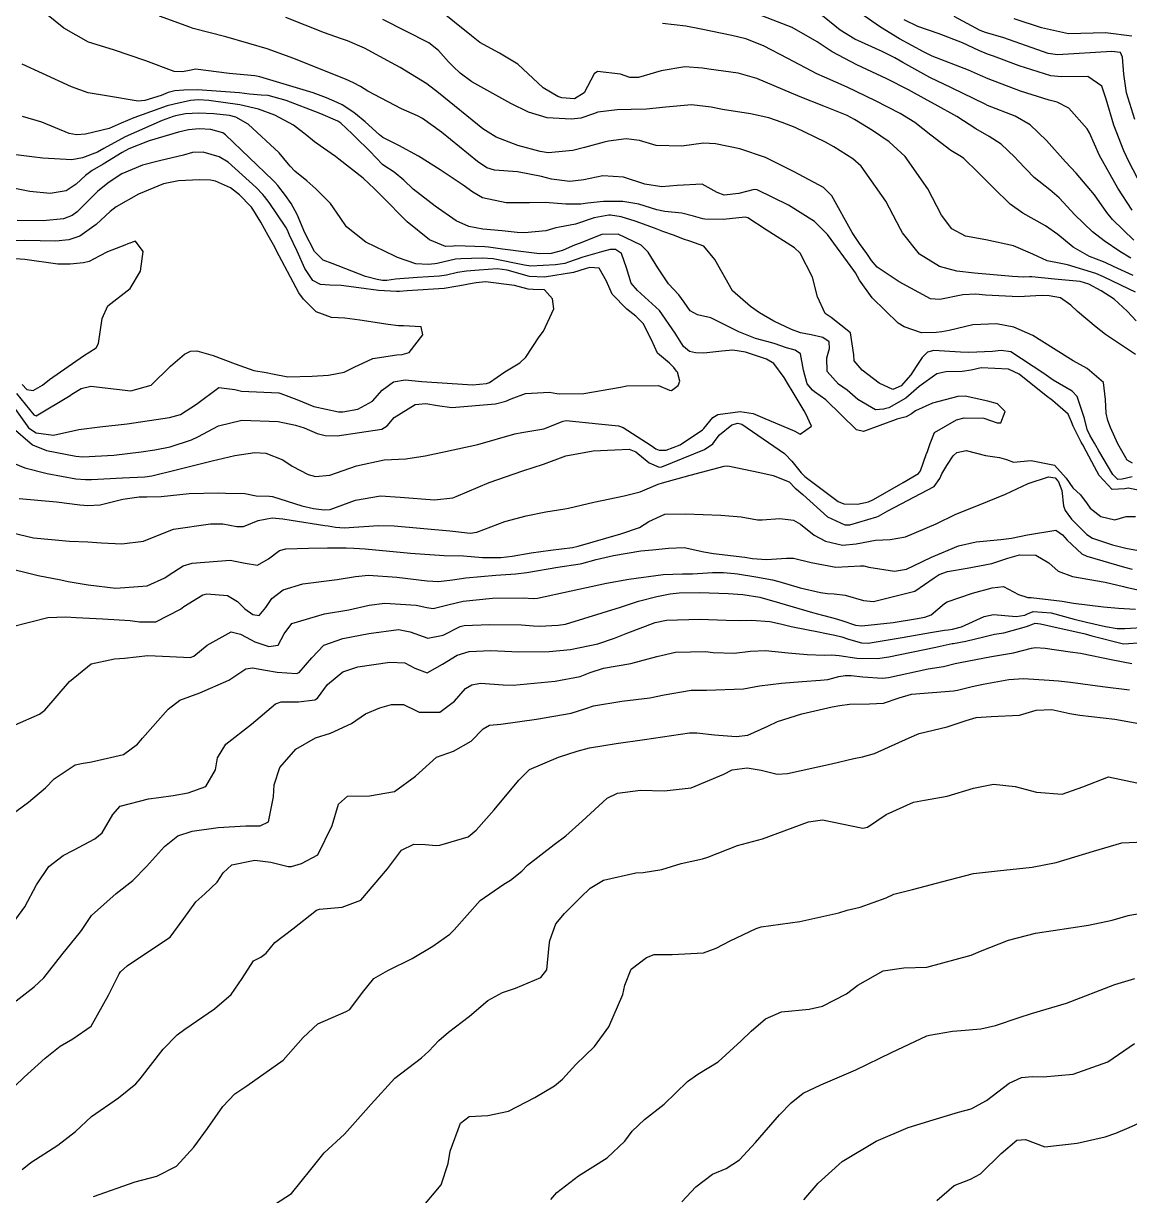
# Model space of a CAD drawing. Header units: feet. Extents: x 1313198 to 1317500, y 385000 to 389511.
# Drawn here: x 1316840.5 to 1317101.2, y 386410.6 to 386686.8 of the extents above; entities that cross this region are included whole.
import ezdxf

# ---------------------------------------------------------------- set-up
doc = ezdxf.new("R2010")
doc.units = ezdxf.units.FT
doc.layers.add('C-TOPO-MAJR', color=32, linetype='CONTINUOUS')

msp = doc.modelspace()

# ---------------------------------------------------------------- linework, layer by layer
at = {"layer": 'C-TOPO-MAJR'}
for points in [[(1317101.76, 386579.9), (1317099.44, 386579.41), (1317098.39, 386579.34), (1317097.26, 386580.49), (1317093.9, 386586.08), (1317093.19, 386587.35), (1317092.9, 386587.87), (1317091.77, 386589.75), (1317091.21, 386591.08), (1317090.57, 386593.7), (1317088.81, 386598.86), (1317087.65, 386600.16), (1317083.18, 386602.75), (1317080.96, 386604.27), (1317073.21, 386609.37), (1317070.95, 386609.69), (1317068.85, 386609.44), (1317063.32, 386609.25), (1317061.32, 386609.29), (1317055.03, 386609.74), (1317053.56, 386609.32), (1317052.29, 386608.06), (1317050.86, 386605.9), (1317049.63, 386604), (1317047.38, 386601.36), (1317045.41, 386600.51), (1317042.15, 386601.98), (1317038.19, 386605.05), (1317036.28, 386607.27), (1317036.19, 386608.69), (1317035.4, 386613.86), (1317030.86, 386617.5), (1317029.48, 386618.39), (1317027.63, 386622.36), (1317026.48, 386626.98), (1317023.55, 386632.63), (1317022.26, 386633.92), (1317015.58, 386638.15), (1317011.21, 386640.97), (1317010.56, 386641.1), (1317005.4, 386640.58), (1317001.1, 386640.64), (1317000.6, 386640.72), (1316998.43, 386641.34), (1316995.66, 386642.06), (1316991.64, 386642.46), (1316989.82, 386642.88), (1316985.56, 386644.19), (1316981.77, 386644.78), (1316977.2, 386644.85), (1316973.41, 386644.41), (1316971.91, 386644.16), (1316968.36, 386644.18), (1316963.46, 386644.59), (1316959.78, 386644.48), (1316954.25, 386644.48), (1316948.71, 386645.72), (1316946.42, 386647.03), (1316944.17, 386648.68), (1316938.74, 386652.26), (1316933.61, 386655.53), (1316928.97, 386658.05), (1316925.22, 386659.88), (1316924.4, 386660.51), (1316921.06, 386663.58), (1316918.8, 386665.44), (1316917.89, 386666.12), (1316915.61, 386667.58), (1316914.45, 386668.16), (1316911.92, 386669.25), (1316908.84, 386670.41), (1316896.28, 386674.2), (1316895.03, 386674.41), (1316888.99, 386674.99), (1316881.08, 386675.98), (1316880.05, 386675.8), (1316878.04, 386675.36), (1316876.07, 386675.42), (1316869.37, 386677.98), (1316861.8, 386680.58), (1316855.87, 386682.4), (1316850.05, 386685.65), (1316843.57, 386690.96)], [(1317102.53, 386623.47), (1317101.11, 386624.15), (1317095.05, 386627.1), (1317093.24, 386627.89), (1317086.57, 386629.91), (1317084.59, 386630.27), (1317081.77, 386630.85), (1317078.37, 386632.38), (1317073.85, 386634.35), (1317067.33, 386635.76), (1317062.49, 386636.66), (1317059.28, 386638.36), (1317056.84, 386641.6), (1317053.63, 386647.8), (1317048.32, 386655.41), (1317044.51, 386658.85), (1317040.63, 386661.52), (1317036.39, 386664.16), (1317034.65, 386665.06), (1317029.13, 386667.27), (1317023.58, 386669.45), (1317013.37, 386673.84), (1317008.98, 386675.08), (1317002.06, 386675.97), (1317000.57, 386676.21), (1316996.38, 386676.55), (1316990.81, 386675.61), (1316985.46, 386674.04), (1316983.42, 386674.07), (1316981.25, 386674.83), (1316975.8, 386675.44), (1316975.02, 386674.9), (1316972.67, 386670.43), (1316970.37, 386669.04), (1316967.41, 386669.21), (1316966.42, 386669.55), (1316963.04, 386671.59), (1316957.03, 386677.21), (1316952.68, 386679.81), (1316948.07, 386682.31), (1316946.13, 386683.87), (1316938.11, 386690.31)], [(1317101.48, 386631.5), (1317098.89, 386633.03), (1317095.18, 386635.57), (1317092.47, 386637.7), (1317088.3, 386641.69), (1317084.6, 386645.67), (1317082.41, 386647.6), (1317078.71, 386650.51), (1317074.82, 386654.48), (1317074.16, 386655.24), (1317070.95, 386658.35), (1317068.12, 386660.12), (1317064.93, 386661.94), (1317060.5, 386664.83), (1317055.37, 386667.7), (1317053.48, 386668.68), (1317049.06, 386671.11), (1317044.01, 386673.76), (1317036.94, 386677.05), (1317031.1, 386680.09), (1317027.54, 386682.42), (1317021.66, 386685.82), (1317008.87, 386690.75)], [(1317101.83, 386583.16), (1317100.61, 386583.87), (1317098.43, 386587.7), (1317096.66, 386591.6), (1317096.08, 386593.23), (1317095.66, 386594.94), (1317095.48, 386598.13), (1317095.01, 386602.18), (1317091.21, 386605.44), (1317087.87, 386607.27), (1317083.24, 386610.2), (1317078.4, 386613.28), (1317073.91, 386615.23), (1317069.85, 386616.02), (1317064.27, 386615.79), (1317058.64, 386614.41), (1317056.97, 386614.13), (1317055.59, 386613.95), (1317052.15, 386613.9), (1317048.06, 386615.27), (1317046.68, 386616.18), (1317040.53, 386622.1), (1317037.56, 386626.27), (1317036.57, 386628.02), (1317036.21, 386628.57), (1317029.99, 386637.07), (1317026.95, 386640.13), (1317020.81, 386643.94), (1317013.44, 386647.59), (1317012.71, 386647.65), (1317009.07, 386646.69), (1317005.68, 386646.31), (1317004, 386646.95), (1317000.45, 386648.9), (1316994.61, 386648.59), (1316990.94, 386648.27), (1316986.98, 386648.92), (1316981.94, 386650.54), (1316977.08, 386650.89), (1316972.59, 386649.96), (1316969.28, 386649.52), (1316964.97, 386650.11), (1316962.57, 386650.74), (1316956.94, 386651.77), (1316951.55, 386652.17), (1316949.73, 386652.73), (1316947.56, 386654.27), (1316939.04, 386661.16), (1316934.53, 386664.35), (1316933.36, 386664.97), (1316929.61, 386666.67), (1316921.7, 386670.8), (1316919.95, 386671.92), (1316918.33, 386672.81), (1316916.39, 386673.63), (1316913.02, 386675.01), (1316904.27, 386678.49), (1316897.97, 386680.77), (1316893.66, 386682.06), (1316888.2, 386683.59), (1316880.55, 386685.6), (1316879.72, 386685.86), (1316872.61, 386688.49)], [(1317102.57, 386608.79), (1317095.47, 386613.5), (1317093.29, 386615.19), (1317088.88, 386618.91), (1317087.31, 386620.36), (1317084.86, 386622.08), (1317082.26, 386622.6), (1317080.75, 386622.68), (1317079.12, 386622.62), (1317075.08, 386622.35), (1317067.21, 386622.77), (1317064.96, 386622.95), (1317061.87, 386622.85), (1317056.49, 386621.7), (1317054.24, 386621.9), (1317046.89, 386625.89), (1317041.7, 386629.38), (1317040.38, 386630.92), (1317039.28, 386632.58), (1317037.52, 386634.95), (1317035.81, 386637.53), (1317031, 386646.17), (1317029.02, 386648.1), (1317022.18, 386651.83), (1317015.41, 386655.16), (1317009.35, 386657.19), (1317003.57, 386658.41), (1317000.79, 386658.55), (1316995.66, 386657.89), (1316989.66, 386658.04), (1316985.68, 386659.21), (1316982.53, 386659.58), (1316978.41, 386659.01), (1316977.37, 386658.78), (1316972.73, 386657.56), (1316969.99, 386656.84), (1316964.16, 386656.3), (1316962.29, 386656.61), (1316957.07, 386658.04), (1316951.95, 386659.99), (1316948.8, 386661.97), (1316938.36, 386670.44), (1316935.59, 386672.53), (1316929.29, 386676.38), (1316927.29, 386677.51), (1316920.94, 386680.92), (1316916.9, 386682.68), (1316915.21, 386683.24), (1316911.5, 386684.53), (1316902.39, 386688.2)], [(1317102.73, 386616.68), (1317100.61, 386619.01), (1317097.58, 386621.84), (1317094.51, 386623.78), (1317091.57, 386625.34), (1317089.54, 386625.97), (1317083.45, 386626.53), (1317078.16, 386627.09), (1317077.6, 386627.09), (1317076.25, 386627), (1317073.62, 386627.13), (1317064.64, 386627.9), (1317060.44, 386628.39), (1317056.4, 386629.54), (1317051.67, 386632.39), (1317047.63, 386637.41), (1317047.22, 386638.27), (1317043.74, 386644.88), (1317037.93, 386653.11), (1317035.99, 386654.87), (1317031.47, 386657.68), (1317029.49, 386658.77), (1317022.34, 386662.22), (1317019.33, 386663.46), (1317016.18, 386664.54), (1317011.89, 386665.45), (1317005.28, 386666.5), (1317002.6, 386667.05), (1316997.93, 386667.56), (1316991.94, 386667.02), (1316987.37, 386666.56), (1316983.75, 386666.5), (1316980.47, 386666.39), (1316975.91, 386665.87), (1316974.86, 386665.5), (1316971.84, 386664.47), (1316969.61, 386664.21), (1316963.92, 386664.56), (1316959.55, 386665.88), (1316955.4, 386667.94), (1316946.21, 386672.99), (1316943.47, 386675.02), (1316941.77, 386676.6), (1316940.73, 386677.75), (1316938.36, 386680.41), (1316936.05, 386682.22), (1316925.23, 386687.68)], [(1317102.17, 386635.73), (1317097.13, 386640.56), (1317095.83, 386642.19), (1317092.94, 386646.37), (1317088.56, 386651.52), (1317086.04, 386654.19), (1317081.6, 386659.17), (1317077.77, 386662.89), (1317074.19, 386664.93), (1317067.72, 386667.45), (1317067.11, 386667.73), (1317059.21, 386671.62), (1317054.11, 386674.07), (1317047.77, 386677.57), (1317045.9, 386678.64), (1317042.89, 386680.15), (1317036.4, 386683.09), (1317032.97, 386685.21), (1317027.55, 386689.57)], [(1317101.76, 386642.77), (1317098.39, 386647.98), (1317094.07, 386655.65), (1317091.72, 386660.96), (1317091.21, 386661.98), (1317086.84, 386666.84), (1317084.13, 386668.2), (1317082.19, 386668.7), (1317075.48, 386670.85), (1317067.83, 386673.75), (1317066.01, 386674.53), (1317063.23, 386675.73), (1317054.69, 386679.07), (1317052.76, 386679.98), (1317046.99, 386683.14), (1317042.47, 386685.9), (1317037.59, 386689.31)], [(1317105.96, 386644.77), (1317101.11, 386654.09), (1317099.83, 386656.79), (1317097.46, 386662.82), (1317095.65, 386668.94), (1317094.67, 386672.01), (1317091.3, 386674.27), (1317085.15, 386674.23), (1317082.62, 386674.41), (1317075.19, 386676.82), (1317069.08, 386679.06), (1317067.66, 386679.54), (1317065.63, 386680.37), (1317061.79, 386682.19), (1317056.33, 386684.29), (1317051.29, 386686.08), (1317048.08, 386687.59)], [(1317102.43, 386664.13), (1317100.48, 386670.42), (1317099.84, 386674.83), (1317099.52, 386678.85), (1317099.02, 386679.92), (1317097.01, 386680.2), (1317084.2, 386679.38), (1317082, 386679.73), (1317071.51, 386683.42), (1317067.2, 386684.66), (1317065.99, 386685.14), (1317059.85, 386688.4)], [(1317101.68, 386683.79), (1317095.49, 386684.53), (1317086.77, 386684.3), (1317080.4, 386685.76), (1317073.99, 386687.88)], [(1317102.02, 386627.39), (1317097.39, 386629.52), (1317095.57, 386630.37), (1317095.01, 386630.6), (1317091.75, 386631.84), (1317087.88, 386634.08), (1317084.25, 386637.08), (1317081.37, 386639.09), (1317076, 386642.08), (1317073.06, 386644.19), (1317069.04, 386648.08), (1317065.47, 386651.62), (1317062.11, 386654.93), (1317061.57, 386655.33), (1317059.07, 386656.87), (1317054.36, 386660.46), (1317050.54, 386663.44), (1317047.13, 386665.56), (1317041.33, 386668.5), (1317034.61, 386671.77), (1317029.3, 386674.13), (1317027.47, 386674.94), (1317020.64, 386678.52), (1317014.93, 386681.51), (1317010.76, 386683.14), (1317007.44, 386683.96), (1317000.2, 386685.4), (1316996.65, 386686.12), (1316991.15, 386686.8)], [(1317104.74, 386576.49), (1317100.82, 386577.29), (1317100.04, 386577.15), (1317097.06, 386576.96), (1317093.99, 386580.25), (1317092.9, 386582.28), (1317090.93, 386585.96), (1317090.14, 386587.44), (1317089.8, 386588.07), (1317087.89, 386591.87), (1317087.51, 386592.93), (1317086.67, 386594.71), (1317083.03, 386597.92), (1317081.51, 386599.03), (1317075.19, 386604.1), (1317072.66, 386605.32), (1317066.18, 386605.6), (1317063.81, 386605.1), (1317061.74, 386604.75), (1317057.86, 386604.7), (1317055.77, 386604.18), (1317051.59, 386601.25), (1317048.44, 386598.51), (1317044.47, 386596.19), (1317043.75, 386596.02), (1317043.22, 386595.89), (1317041.27, 386595.7), (1317037.16, 386598.19), (1317034.61, 386600.33), (1317032.55, 386601.74), (1317029.92, 386604.75), (1317029.83, 386608), (1317030.49, 386610.16), (1317030.38, 386611.78), (1317028.86, 386612.81), (1317026.14, 386613.38), (1317023.65, 386613.89), (1317021.48, 386614.65), (1317017.34, 386616.6), (1317013.98, 386618.56), (1317011.88, 386620.06), (1317007.6, 386623.8), (1317003.47, 386631.19), (1317000.84, 386634.31), (1316997.59, 386635.45), (1316996.09, 386635.98), (1316993.93, 386636.78), (1316991.19, 386637.77), (1316989.23, 386638.55), (1316984.71, 386640.19), (1316981.38, 386641.18), (1316978.88, 386641.56), (1316978.51, 386641.56), (1316975, 386640.93), (1316970.61, 386639.49), (1316966.83, 386638.77), (1316965.98, 386638.59), (1316963.59, 386637.87), (1316958.62, 386637.42), (1316956.89, 386637.55), (1316953.32, 386637.92), (1316948.77, 386638.32), (1316945.5, 386638.94), (1316942.5, 386640.3), (1316937.52, 386643.7), (1316932.4, 386647.69), (1316930.15, 386649.83), (1316927.89, 386651.76), (1316925.44, 386653.33), (1316925.14, 386653.56), (1316922.13, 386656.67), (1316918.7, 386660.05), (1316917.96, 386660.75), (1316915.35, 386663.24), (1316914.62, 386663.74), (1316911.15, 386665.26), (1316910.24, 386665.64), (1316902.45, 386668.64), (1316898.23, 386669.77), (1316896.58, 386669.88), (1316893.84, 386670.09), (1316891.44, 386670.41), (1316881.54, 386671.13), (1316878.3, 386671.08), (1316876.23, 386670.91), (1316874.67, 386670.5), (1316874.12, 386670.26), (1316872.98, 386669.82), (1316869.18, 386668.65), (1316867.54, 386668.44), (1316860.08, 386669.71), (1316855.77, 386670.44), (1316851.9, 386671.81), (1316845.05, 386675.01), (1316840.23, 386677.15)], [(1316839.53, 386574.85), (1316848.35, 386574.03), (1316853.8, 386573.37), (1316855.74, 386573.17), (1316858.64, 386573.36), (1316863.95, 386574.71), (1316867.78, 386575.24), (1316869.58, 386575.19), (1316873.02, 386575.28), (1316879.62, 386576.04), (1316886.43, 386576.14), (1316888.13, 386576.08), (1316892.69, 386575.99), (1316895.34, 386575.5), (1316898.51, 386575.41), (1316899.25, 386575.31), (1316906.17, 386573.1), (1316908.88, 386572.51), (1316911.43, 386572.14), (1316912.82, 386572.22), (1316918.82, 386574.44), (1316924.68, 386575.5), (1316929.31, 386575.15), (1316937.39, 386574.52), (1316941.69, 386574.97), (1316942.54, 386575.28), (1316950.3, 386578.63), (1316958.24, 386581.37), (1316963.05, 386582.96), (1316968.31, 386584.91), (1316974.78, 386586.08), (1316979.91, 386586.29), (1316983.3, 386586.49), (1316984.8, 386585.8), (1316987.94, 386583.21), (1316990.34, 386582.22), (1316990.99, 386582.29), (1317001.04, 386586.36), (1317002.96, 386587.69), (1317003.8, 386588.83), (1317004.55, 386589.8), (1317007.44, 386592.17), (1317008.9, 386592.58), (1317009.81, 386592.37), (1317014.84, 386588.88), (1317019.84, 386585.45), (1317020.06, 386585.28), (1317021.56, 386583.62), (1317023.77, 386580.85), (1317024.66, 386579.99), (1317030.34, 386575.78), (1317032.54, 386574.1), (1317033.87, 386573.55), (1317037.07, 386573.51), (1317039.64, 386574.07), (1317040.8, 386574.59), (1317047.81, 386578.63), (1317051.44, 386580.76), (1317051.89, 386581.35), (1317053.25, 386585.2), (1317053.59, 386585.91), (1317054.17, 386587.81), (1317055.2, 386590.37), (1317060.4, 386593.37), (1317062.23, 386593.82), (1317066.83, 386593.74), (1317069.97, 386592.69), (1317070.84, 386592.65), (1317071.83, 386595.31), (1317070.06, 386597.13), (1317067.79, 386597.79), (1317062.4, 386598.94), (1317060.69, 386598.88), (1317054.71, 386597.31), (1317050.76, 386595.53), (1317049.81, 386594.81), (1317048.55, 386594.11), (1317046.33, 386593.5), (1317046.16, 386593.44), (1317038.48, 386590.63), (1317036.81, 386590.99), (1317029.63, 386598.08), (1317026.96, 386599.96), (1317026.44, 386600.34), (1317025.22, 386601.86), (1317024.34, 386605.05), (1317023.64, 386608.91), (1317022.41, 386609.75), (1317020.36, 386610.34), (1317017.43, 386611.35), (1317015.7, 386611.85), (1317013.07, 386612.53), (1317009.11, 386614.09), (1317008.34, 386614.53), (1317002.51, 386617.39), (1316999.36, 386618.08), (1316997.66, 386619.08), (1316996.26, 386621.1), (1316994.96, 386622.79), (1316992.54, 386625.44), (1316989.98, 386629.18), (1316987.77, 386632.85), (1316986.12, 386634.54), (1316980.67, 386637.09), (1316976.8, 386637.06), (1316971.48, 386634.94), (1316970.38, 386634.5), (1316968.44, 386633.68), (1316967.55, 386633.29), (1316964.91, 386632.6), (1316962.12, 386632.5), (1316958.97, 386632.9), (1316953.41, 386633.58), (1316950.13, 386634.07), (1316949.26, 386634.16), (1316942.24, 386634.36), (1316941.84, 386634.32), (1316939.96, 386634.23), (1316936.25, 386635.78), (1316930.92, 386640.05), (1316924.88, 386646.17), (1316923.29, 386647.84), (1316920.62, 386650.31), (1316914.85, 386654.83), (1316914.07, 386655.39), (1316911.25, 386657.35), (1316909.09, 386658.9), (1316907.28, 386660.4), (1316904.18, 386662.77), (1316899.81, 386665.14), (1316895.94, 386666.58), (1316891.49, 386667.57), (1316884.26, 386668.64), (1316881.77, 386668.79), (1316879.9, 386668.61), (1316876.04, 386667.79), (1316874.41, 386667.33), (1316866.52, 386664.55), (1316863.54, 386663.25), (1316860.75, 386662.01), (1316855.19, 386660.71), (1316853.08, 386660.55), (1316851.31, 386660.85), (1316844.86, 386663.53), (1316840.34, 386664.88)], [(1316834.88, 386584.53), (1316840.85, 386582.08), (1316846.1, 386580.69), (1316852.89, 386579.43), (1316855.18, 386579.28), (1316856.61, 386579.3), (1316863.92, 386579.69), (1316869.11, 386579.97), (1316870.79, 386580.17), (1316876.53, 386581.61), (1316883.15, 386583.26), (1316884.99, 386583.71), (1316890.37, 386584.97), (1316895.06, 386585.69), (1316897.68, 386585.51), (1316901.65, 386583.91), (1316903.89, 386582.44), (1316907.6, 386580.45), (1316909.36, 386579.98), (1316912.71, 386580.33), (1316919.03, 386582.52), (1316925.51, 386583.91), (1316930.62, 386584.17), (1316935.22, 386584.86), (1316940.01, 386585.94), (1316947.6, 386587.57), (1316956.33, 386590.07), (1316957.97, 386590.36), (1316963.14, 386591.27), (1316967.75, 386593.09), (1316968.43, 386593.21), (1316976.07, 386592.42), (1316980.79, 386591.92), (1316981.89, 386591.54), (1316988.43, 386587.34), (1316989.55, 386586.54), (1316990.33, 386586.21), (1316991.97, 386586.21), (1316995.27, 386587.46), (1317000.55, 386591.02), (1317000.87, 386591.35), (1317002.98, 386593.93), (1317004.15, 386594.59), (1317009.4, 386595.35), (1317012.46, 386594.9), (1317015.23, 386593.69), (1317022.12, 386590.8), (1317022.31, 386590.67), (1317023.59, 386589.97), (1317026.21, 386591.87), (1317024.9, 386594.8), (1317024.49, 386595.46), (1317021.71, 386600.2), (1317020.82, 386601.58), (1317019.81, 386603.38), (1317017.37, 386606.68), (1317015.64, 386607.66), (1317010.67, 386609.33), (1317007.72, 386609.75), (1317005.08, 386609.53), (1317000.82, 386609.08), (1316998.86, 386609.14), (1316997.51, 386609.47), (1316996.1, 386610.62), (1316994.14, 386613.77), (1316990.4, 386619.15), (1316985.24, 386623.82), (1316983.75, 386625.6), (1316982.63, 386629.16), (1316981.48, 386632.54), (1316980.04, 386633.49), (1316978.81, 386633.48), (1316976.78, 386632.93), (1316972.31, 386631.74), (1316969, 386630.52), (1316968.12, 386630.24), (1316965.88, 386629.9), (1316960.07, 386629.59), (1316958.59, 386629.82), (1316951.24, 386631.33), (1316948.62, 386631.46), (1316943.61, 386631.34), (1316942.34, 386631.2), (1316937.99, 386630.18), (1316937.49, 386630.11), (1316935.88, 386630), (1316933.01, 386630.16), (1316928.65, 386631.65), (1316928.03, 386631.93), (1316921.23, 386635.23), (1316916.66, 386638.86), (1316915.19, 386641.02), (1316912.88, 386644.33), (1316909.41, 386647.77), (1316907.29, 386649.65), (1316904.49, 386651.94), (1316903.35, 386653.11), (1316902.96, 386653.62), (1316900.76, 386656.27), (1316893.52, 386663.03), (1316890.57, 386664.67), (1316889.13, 386665.05), (1316885.39, 386665.5), (1316881.87, 386665.65), (1316878.74, 386665.44), (1316876.38, 386665.04), (1316875.82, 386664.88), (1316873.2, 386663.93), (1316864.48, 386660.07), (1316859.48, 386657.3), (1316857.96, 386656.46), (1316854.46, 386655.11), (1316851.92, 386654.67), (1316845.1, 386654.99), (1316842.53, 386655.37), (1316836.83, 386656.06)], [(1316837.55, 386591.85), (1316842.68, 386587.48), (1316846.01, 386586.15), (1316852.92, 386584.79), (1316854.55, 386584.63), (1316861.83, 386585.05), (1316868.26, 386585.86), (1316871.51, 386586.31), (1316875.13, 386587.02), (1316880.16, 386588.66), (1316881.65, 386589.39), (1316886.53, 386591.93), (1316892.01, 386593.32), (1316900.53, 386592.98), (1316904.68, 386592.15), (1316906.72, 386591.46), (1316909.78, 386590.16), (1316911.63, 386589.64), (1316914.43, 386589.63), (1316925, 386591.16), (1316926.25, 386591.93), (1316927.91, 386593.95), (1316932.88, 386597.02), (1316935.35, 386597.18), (1316938.09, 386596.74), (1316941.5, 386596.31), (1316951.77, 386597.12), (1316954.2, 386597.73), (1316955.49, 386598.29), (1316958.87, 386599.54), (1316964.51, 386599.86), (1316966.2, 386599.57), (1316966.84, 386599.48), (1316972.6, 386599.55), (1316981.21, 386601.07), (1316982.73, 386601.37), (1316990.2, 386601.46), (1316992.74, 386600.39), (1316993.21, 386600.27), (1316994.81, 386601.46), (1316995.18, 386602.48), (1316994.62, 386604.57), (1316994.4, 386604.87), (1316993.81, 386605.72), (1316992.79, 386606.76), (1316989.94, 386609.1), (1316988.49, 386612.26), (1316986.55, 386616.08), (1316984.83, 386617.83), (1316982.74, 386619.44), (1316979.25, 386622.95), (1316977.95, 386626.04), (1316976.19, 386629.14), (1316974.03, 386629.29), (1316972.89, 386628.93), (1316970.16, 386628.1), (1316963.29, 386627), (1316959.8, 386627.13), (1316954.54, 386628.64), (1316952.18, 386628.99), (1316947.96, 386628.64), (1316944.96, 386628.37), (1316942.85, 386628.07), (1316940.21, 386627.48), (1316938.59, 386627.23), (1316933.41, 386626.88), (1316928.18, 386626.49), (1316926.19, 386626.24), (1316925.13, 386626.23), (1316923.87, 386626.4), (1316921.13, 386627.15), (1316913.29, 386630.18), (1316911.19, 386631.03), (1316909.14, 386633.06), (1316906.87, 386637.47), (1316905.06, 386641.72), (1316903.6, 386644.35), (1316902.28, 386646.24), (1316900.48, 386648.59), (1316899.79, 386649.35), (1316899.33, 386649.81), (1316888.18, 386660.56), (1316887.5, 386661.02), (1316884.71, 386661.77), (1316881.92, 386661.97), (1316879.43, 386661.73), (1316877.08, 386661.18), (1316870.2, 386659.13), (1316865.34, 386657.21), (1316863.82, 386656.37), (1316859.32, 386653.64), (1316856.77, 386652.15), (1316855.18, 386650.95), (1316852.98, 386648.91), (1316850.59, 386647.37), (1316846.86, 386646.71), (1316842.04, 386647.21), (1316838.54, 386647.87)], [(1316837.51, 386597.43), (1316841.39, 386591.92), (1316841.76, 386591.46), (1316843.55, 386590.27), (1316847.66, 386589.79), (1316853.59, 386591.06), (1316858.55, 386591.69), (1316865, 386592.39), (1316874.94, 386593.91), (1316877.53, 386594.62), (1316881.31, 386597.1), (1316886.59, 386600.99), (1316890.37, 386600.48), (1316891.92, 386600.15), (1316900.68, 386599.7), (1316901.17, 386599.61), (1316904.95, 386598.14), (1316908.97, 386596.53), (1316914.78, 386595.26), (1316915.77, 386595.25), (1316919.34, 386595.92), (1316922.75, 386597.78), (1316925.1, 386600.34), (1316927.71, 386602.29), (1316930.5, 386602.77), (1316934.42, 386602.41), (1316945.16, 386601.69), (1316946.38, 386601.65), (1316949.67, 386601.91), (1316950.37, 386602.18), (1316953.98, 386604.68), (1316957.52, 386606.78), (1316958.93, 386608.1), (1316962.03, 386612.91), (1316963.09, 386614.23), (1316965.51, 386619.53), (1316965.2, 386621.92), (1316963.31, 386623.99), (1316960.66, 386624.05), (1316959.47, 386624.14), (1316956.25, 386625.01), (1316949.4, 386625.86), (1316947.25, 386625.64), (1316946.27, 386625.49), (1316943.35, 386624.95), (1316942.44, 386624.76), (1316939.69, 386624.35), (1316930.92, 386623.73), (1316929.15, 386623.59), (1316928.42, 386623.58), (1316924.24, 386623.87), (1316919.55, 386624.45), (1316915.41, 386625.02), (1316912.72, 386625.11), (1316910.57, 386625.23), (1316908.71, 386626.17), (1316906.86, 386629.01), (1316905.01, 386633.15), (1316903.25, 386636.91), (1316902.73, 386638.05), (1316902.34, 386638.77), (1316898.43, 386644.6), (1316897.36, 386646.03), (1316896.95, 386646.49), (1316895.37, 386648.08), (1316888.79, 386654.06), (1316886.66, 386655.33), (1316882.89, 386656.43), (1316880.35, 386656.35), (1316878.26, 386655.77), (1316872.59, 386654.38), (1316868.63, 386653.35), (1316863.75, 386651.31), (1316860.74, 386649.41), (1316858.09, 386647.25), (1316855.47, 386644.68), (1316853.23, 386642.38), (1316852.06, 386641.54), (1316849.95, 386640.75), (1316845.18, 386640.23), (1316839.06, 386640.38)], [(1316838.9, 386599.59), (1316842.98, 386594.54), (1316843.52, 386594.32), (1316851.52, 386599.07), (1316851.98, 386599.4), (1316854.12, 386600.76), (1316856.43, 386601.34), (1316862.45, 386600.61), (1316865.87, 386600.2), (1316870.67, 386601.53), (1316875.22, 386606.01), (1316878.46, 386608.86), (1316879.88, 386609.55), (1316881.38, 386609.63), (1316885.27, 386608.54), (1316890.44, 386606.56), (1316894.8, 386604.99), (1316897.75, 386604.5), (1316899.21, 386604.24), (1316902.84, 386603.52), (1316908.55, 386603.64), (1316912.41, 386603.89), (1316916.14, 386604.57), (1316918.45, 386605.8), (1316922.83, 386607.8), (1316928.5, 386608.72), (1316929.75, 386608.74), (1316931.44, 386609.24), (1316934.63, 386613.42), (1316934.26, 386615.32), (1316930.13, 386615.55), (1316928.95, 386615.55), (1316926.5, 386615.83), (1316919.81, 386616.88), (1316916.23, 386617.35), (1316913.15, 386617.49), (1316909.51, 386618.8), (1316906.54, 386621.79), (1316905.44, 386623.31), (1316900.76, 386632.04), (1316899.47, 386634.62), (1316898.23, 386636.77), (1316896.48, 386639.92), (1316894.6, 386642.99), (1316894.25, 386643.46), (1316894.11, 386643.62), (1316891.43, 386646.37), (1316889.35, 386648.01), (1316885.82, 386649.58), (1316884.59, 386649.84), (1316882.05, 386649.9), (1316877.07, 386649.7), (1316873.52, 386648.99), (1316867.67, 386646.55), (1316862.37, 386643.55), (1316860.98, 386642.43), (1316857.71, 386639.41), (1316853.84, 386636.67), (1316851.22, 386635.75), (1316848.18, 386635.51), (1316840.78, 386635.61), (1316835.24, 386635.57)], [(1316840.25, 386601.69), (1316841.37, 386600.54), (1316842.86, 386600.32), (1316845.07, 386601.57), (1316846.67, 386602.85), (1316854.71, 386608.49), (1316857.7, 386610.34), (1316858.24, 386611.34), (1316859.07, 386617.23), (1316860.39, 386620.2), (1316865.65, 386624.34), (1316868.13, 386628.39), (1316868.73, 386633.03), (1316866.91, 386635.44), (1316865.15, 386634.87), (1316864.4, 386634.51), (1316860.37, 386632.92), (1316858.42, 386631.92), (1316856.02, 386630.67), (1316854.67, 386630.34), (1316851.54, 386630.08), (1316848.65, 386630.04), (1316840.9, 386631.16), (1316836.5, 386631.43)], [(1316837.99, 386566.75), (1316842.92, 386565.57), (1316851.42, 386564.78), (1316855.72, 386564.65), (1316858.96, 386564.39), (1316863.76, 386564.15), (1316868.8, 386564.76), (1316872.56, 386566.3), (1316875.86, 386567.6), (1316884.64, 386568.89), (1316887.5, 386568.87), (1316890.81, 386568.27), (1316892.43, 386568.24), (1316895.81, 386569.61), (1316899.17, 386570.31), (1316901.67, 386570.08), (1316903.64, 386569.7), (1316911.52, 386568.5), (1316912.37, 386568.39), (1316914.09, 386568.08), (1316916.14, 386567.89), (1316924.24, 386568.47), (1316927.93, 386568.42), (1316940.98, 386567.18), (1316942.42, 386567.02), (1316945.81, 386566.68), (1316947.39, 386566.87), (1316953.94, 386569.42), (1316959, 386570.73), (1316963.64, 386571.67), (1316968.09, 386572.42), (1316968.97, 386572.55), (1316974.95, 386573.95), (1316982.11, 386575.46), (1316985.82, 386576.38), (1316990.11, 386578.19), (1316991.14, 386578.56), (1316997.67, 386580.3), (1317005.65, 386582.42), (1317006.53, 386582.5), (1317014.08, 386580.95), (1317017.2, 386580.23), (1317020.96, 386578.73), (1317022.4, 386577.28), (1317022.67, 386577.01), (1317024.16, 386575.74), (1317029.97, 386570.52), (1317034.11, 386568.6), (1317035.22, 386568.63), (1317041.61, 386570.52), (1317041.99, 386570.69), (1317044.25, 386571.89), (1317055.14, 386577.66), (1317056.46, 386579.54), (1317056.91, 386580.68), (1317058.1, 386582.64), (1317059.6, 386584.85), (1317060.44, 386585.65), (1317062.66, 386586.16), (1317067.25, 386584.98), (1317070.55, 386584.48), (1317072.18, 386583.99), (1317073.82, 386583.42), (1317077.95, 386583.75), (1317083.49, 386582.65), (1317086.22, 386579.66), (1317087.84, 386577.31), (1317089.6, 386575.68), (1317091.19, 386573.54), (1317091.86, 386572.58), (1317094.42, 386570.6), (1317097.68, 386569.78), (1317100.37, 386570.56), (1317102.57, 386570.63)], [(1316835.46, 386558.79), (1316844.04, 386556.67), (1316849.35, 386555.63), (1316851.11, 386555.28), (1316855.77, 386554.49), (1316862.34, 386553.74), (1316869.66, 386554.23), (1316873.82, 386556.15), (1316874.63, 386556.69), (1316878.19, 386558.97), (1316880.29, 386559.63), (1316889.24, 386560.28), (1316892.75, 386559.63), (1316895.69, 386559.12), (1316898.28, 386560.61), (1316900.84, 386562.58), (1316902.36, 386562.96), (1316907.67, 386563.15), (1316912.16, 386563.24), (1316916.56, 386563.2), (1316918.38, 386563.13), (1316921.07, 386562.98), (1316931.77, 386561.94), (1316939.69, 386561.41), (1316944.25, 386561.3), (1316948.7, 386560.96), (1316953.03, 386560.9), (1316955.71, 386561.28), (1316960.16, 386562.06), (1316964.74, 386562.62), (1316969.91, 386563.29), (1316971.26, 386563.58), (1316981.31, 386566.47), (1316985.69, 386568.02), (1316987.92, 386569.4), (1316991.66, 386571.17), (1316996.56, 386571.19), (1317004.86, 386570.88), (1317009.66, 386570.5), (1317013.49, 386569.77), (1317014.59, 386569.78), (1317018.76, 386570.12), (1317022.02, 386569.71), (1317023.64, 386568.75), (1317026.86, 386566.2), (1317029.49, 386564.79), (1317033.55, 386563.84), (1317036.76, 386564.13), (1317041.32, 386565.01), (1317044.77, 386565.21), (1317048.36, 386565.78), (1317055.59, 386568.87), (1317060.08, 386571.05), (1317067.68, 386574.14), (1317071.93, 386575.89), (1317077.26, 386578.34), (1317082.05, 386579.95), (1317083.64, 386579.69), (1317084.43, 386578.77), (1317085.18, 386576.75), (1317085.6, 386573.11), (1317085.97, 386572.01), (1317087.51, 386569.94), (1317091.09, 386566.34), (1317092.41, 386565.49), (1317097.17, 386563.9), (1317100.26, 386563.13), (1317103.29, 386562.55)], [(1316837.65, 386544.63), (1316846.25, 386546.77), (1316850.55, 386546.93), (1316853, 386546.83), (1316859.25, 386546.49), (1316865.7, 386546.11), (1316867.91, 386545.79), (1316871.74, 386545.77), (1316877.53, 386548.77), (1316878.34, 386549.4), (1316882.83, 386552.15), (1316883.77, 386552.36), (1316888.61, 386551.97), (1316890.96, 386550.53), (1316892.7, 386548.84), (1316894.6, 386547.49), (1316896.08, 386547.27), (1316897.62, 386549.12), (1316899.09, 386551.24), (1316901.72, 386553.32), (1316906.39, 386554.71), (1316914.5, 386555.72), (1316918.8, 386556.45), (1316921.83, 386556.76), (1316928.53, 386556.32), (1316935.65, 386555.4), (1316938.32, 386555.28), (1316941.67, 386555.64), (1316944.8, 386556.12), (1316951.82, 386556.76), (1316956.56, 386557.06), (1316959.13, 386557.39), (1316966.43, 386558.68), (1316971.69, 386559.44), (1316972.14, 386559.54), (1316975.46, 386560.47), (1316979.58, 386561.42), (1316986.04, 386562.5), (1316988.78, 386562.73), (1316992.53, 386563.1), (1316996.24, 386563.3), (1317000.89, 386562.24), (1317003.12, 386561.84), (1317010.5, 386561.02), (1317012.36, 386560.73), (1317015.66, 386560.49), (1317020.37, 386560.8), (1317021.96, 386560.77), (1317026.16, 386559.76), (1317031.94, 386558.66), (1317037.76, 386558.98), (1317038.53, 386558.98), (1317039.7, 386558.68), (1317045.79, 386557.68), (1317048.59, 386558.17), (1317050.27, 386558.97), (1317054.47, 386561.02), (1317060.85, 386563.71), (1317065.04, 386564.64), (1317070.84, 386565.14), (1317073.39, 386565.5), (1317077.09, 386566.26), (1317083.79, 386567.41), (1317085.38, 386566.25), (1317086.5, 386564.98), (1317089.93, 386561.83), (1317091.07, 386561.22), (1317100, 386558.64), (1317101.8, 386558.22)], [(1316838.56, 386521.53), (1316844.31, 386523.99), (1316845.62, 386524.95), (1316851.41, 386531.72), (1316856.48, 386535.91), (1316862, 386537.04), (1316864.38, 386537.24), (1316869.86, 386537.81), (1316875.06, 386537.59), (1316879.83, 386537.39), (1316880.7, 386537.68), (1316883.87, 386540.27), (1316889.47, 386543.39), (1316891.72, 386542.87), (1316894.18, 386541.5), (1316895.08, 386541.05), (1316898.35, 386539.93), (1316900.54, 386540.31), (1316902, 386542.93), (1316903.75, 386545.35), (1316911.46, 386547.63), (1316917.18, 386548.58), (1316921.97, 386549.67), (1316925.72, 386550.19), (1316933.09, 386549.71), (1316935.57, 386549.12), (1316937.05, 386548.95), (1316940.89, 386549.89), (1316944.13, 386550.62), (1316951.04, 386551.35), (1316958.31, 386551.44), (1316960.71, 386551.26), (1316961.69, 386551.31), (1316969.63, 386553.06), (1316977.91, 386554.86), (1316983.19, 386555.84), (1316991.26, 386556.9), (1316995.8, 386557.06), (1316998.15, 386557.11), (1317002.88, 386557.38), (1317005.51, 386557.42), (1317008.11, 386557.19), (1317008.78, 386557.09), (1317013.13, 386556.38), (1317017.07, 386555.63), (1317018.54, 386555.24), (1317023.56, 386553.82), (1317028.31, 386552.69), (1317030.01, 386552.43), (1317031.59, 386552.36), (1317034.15, 386552.05), (1317038.47, 386550.82), (1317040.84, 386550.6), (1317050.58, 386553), (1317055.15, 386556.17), (1317056.3, 386556.92), (1317058.26, 386557.63), (1317062.87, 386558.42), (1317068.68, 386559.5), (1317072.49, 386560.81), (1317075.27, 386561.57), (1317079.1, 386561.51), (1317082.13, 386559.66), (1317084.34, 386557.71), (1317087.73, 386556.44), (1317095.4, 386555.1), (1317099.73, 386554.08), (1317100.33, 386553.92), (1317105.28, 386552.83)], [(1316836.4, 386499.37), (1316841.76, 386503.26), (1316845.72, 386506.63), (1316847.77, 386508.8), (1316852.72, 386512.06), (1316854.6, 386512.43), (1316856.22, 386512.72), (1316857.29, 386512.95), (1316864.15, 386514.52), (1316867.44, 386516.91), (1316868.56, 386518.36), (1316874.63, 386525.21), (1316877.42, 386527.34), (1316882.11, 386529.06), (1316888.91, 386532.03), (1316892.91, 386534.67), (1316894.52, 386534.95), (1316897.56, 386534.36), (1316900.34, 386533.9), (1316904.85, 386533.61), (1316905.48, 386533.85), (1316908.51, 386537.32), (1316911.34, 386540.24), (1316915.77, 386541.87), (1316921.91, 386543.03), (1316928.91, 386543.94), (1316931.63, 386543.39), (1316935.8, 386541.96), (1316939.43, 386542.64), (1316943.45, 386544.64), (1316944.4, 386544.89), (1316950.39, 386545.13), (1316957.9, 386545.04), (1316960.72, 386544.82), (1316962.12, 386544.78), (1316966.55, 386544.96), (1316968.3, 386545.25), (1316981.22, 386549.2), (1316985.46, 386550.62), (1316989.76, 386551.77), (1316992.95, 386552.36), (1316995.05, 386552.59), (1316999.92, 386552.66), (1317006.59, 386552.44), (1317010.05, 386552.23), (1317014.03, 386551.56), (1317018.72, 386550.27), (1317026.46, 386547.98), (1317028.84, 386547.36), (1317030.96, 386546.81), (1317031.81, 386546.58), (1317033.38, 386546.08), (1317036.56, 386544.99), (1317038.05, 386544.79), (1317045.47, 386545.61), (1317050.71, 386546.46), (1317052.92, 386546.84), (1317054.44, 386547.39), (1317057.58, 386550.06), (1317058.2, 386550.5), (1317064.2, 386552.55), (1317068.82, 386553.82), (1317071.43, 386554.07), (1317075.03, 386552.19), (1317077.22, 386551.51), (1317077.98, 386551.48), (1317085.3, 386550.64), (1317087.94, 386550.16), (1317095.06, 386549.27), (1317098.57, 386549.01), (1317102.58, 386548.75)], [(1316836.61, 386472.83), (1316840.89, 386478.64), (1316843.58, 386483.8), (1316846.5, 386488.1), (1316849.89, 386490.7), (1316852.34, 386492), (1316857.34, 386494.6), (1316859.13, 386496.05), (1316861.6, 386500.41), (1316863.35, 386502.36), (1316870.04, 386504.08), (1316872.48, 386504.35), (1316875.79, 386504.86), (1316879.35, 386505.45), (1316883.52, 386506.96), (1316885.78, 386510.87), (1316886.28, 386513.71), (1316888.25, 386516.97), (1316894.24, 386521.69), (1316899.94, 386526.48), (1316901.26, 386526.92), (1316905.35, 386526.95), (1316909.22, 386527.37), (1316909.85, 386527.78), (1316912.18, 386531), (1316915.83, 386534.01), (1316919.35, 386535.18), (1316926.91, 386536.29), (1316930.43, 386536.11), (1316932.76, 386534.83), (1316935.64, 386533.75), (1316939.31, 386535.77), (1316942.73, 386537.94), (1316945.59, 386538.79), (1316950.64, 386538.98), (1316957.3, 386538.7), (1316964.41, 386538.78), (1316969.46, 386539.23), (1316975.9, 386540.62), (1316979.84, 386541.96), (1316982.95, 386543.21), (1316989.41, 386545.62), (1316992.1, 386546.17), (1316999.91, 386546.36), (1317006.15, 386546.15), (1317009.26, 386546.12), (1317012.11, 386546.15), (1317016.42, 386545.87), (1317018.91, 386545.32), (1317021.45, 386544.67), (1317028.25, 386543.33), (1317028.98, 386543.19), (1317031.75, 386542.64), (1317033.36, 386542.21), (1317034.94, 386541.68), (1317038.01, 386540.81), (1317039.61, 386540.75), (1317047.61, 386542.05), (1317054.25, 386543.26), (1317057.56, 386543.78), (1317058.41, 386543.9), (1317059.47, 386544.06), (1317061.56, 386544.6), (1317066.93, 386547.06), (1317069.09, 386547.53), (1317074.47, 386547.02), (1317076.5, 386547.34), (1317077.15, 386547.68), (1317078.49, 386548.23), (1317082.66, 386547.9), (1317088.09, 386546.38), (1317091.02, 386545.68), (1317095.52, 386544.71), (1317098.26, 386544.17), (1317100.03, 386544.17), (1317105.28, 386544.54)], [(1316838.84, 386456.44), (1316843.04, 386459.8), (1316845.33, 386461.89), (1316849.57, 386467.32), (1316854.01, 386472.74), (1316854.36, 386473.25), (1316856.56, 386476.56), (1316862.36, 386481.76), (1316866.28, 386484.82), (1316869.5, 386488.09), (1316873.76, 386492.86), (1316876.9, 386495.33), (1316880.27, 386496.44), (1316886.45, 386497.29), (1316892.98, 386497.72), (1316896.33, 386497.73), (1316898.27, 386498.64), (1316899.48, 386504.53), (1316899.6, 386507.4), (1316900.98, 386511.45), (1316904.76, 386515.75), (1316909.39, 386518.4), (1316912.91, 386519.53), (1316917.87, 386521.83), (1316921.11, 386524.07), (1316924.48, 386525.47), (1316927.27, 386526.33), (1316930.12, 386526.31), (1316933.15, 386524.76), (1316933.79, 386524.49), (1316938.67, 386524.5), (1316942.13, 386527.06), (1316944.73, 386530.03), (1316946.19, 386530.92), (1316948.2, 386531.3), (1316953.54, 386530.92), (1316955.93, 386530.82), (1316965.86, 386531.78), (1316971.72, 386532.91), (1316974.09, 386533.83), (1316977.23, 386534.83), (1316983.62, 386535.92), (1316989.77, 386537.59), (1316994.21, 386538.64), (1317001.28, 386538.77), (1317003.07, 386538.52), (1317007.98, 386538.39), (1317011.88, 386538.84), (1317015.38, 386538.99), (1317020.71, 386538.48), (1317025.23, 386538.06), (1317029.19, 386537.92), (1317030.99, 386537.97), (1317032.71, 386537.86), (1317036.87, 386537.22), (1317041.8, 386537.12), (1317044.42, 386537.51), (1317055.53, 386539.82), (1317056.52, 386540.02), (1317059.35, 386540.63), (1317059.72, 386540.7), (1317062.56, 386541.21), (1317066.82, 386542.23), (1317069.38, 386542.84), (1317071.51, 386543.21), (1317076.87, 386544.65), (1317078.5, 386545.3), (1317078.93, 386545.42), (1317080.16, 386545.32), (1317081.88, 386544.9), (1317090.74, 386542.91), (1317092.31, 386542.48), (1317099.75, 386540.61), (1317104.4, 386540.93)], [(1316836.21, 386434.16), (1316840.7, 386438.49), (1316845.69, 386442.97), (1316849.18, 386445.81), (1316852.19, 386447.5), (1316856.5, 386450.51), (1316860.61, 386457.77), (1316863.08, 386462.81), (1316863.44, 386463.29), (1316864.96, 386464.69), (1316869.56, 386467.76), (1316875.13, 386471.49), (1316878.37, 386475.87), (1316881.2, 386479.76), (1316883.3, 386481.68), (1316886.15, 386484.41), (1316887.59, 386486.59), (1316889.64, 386488.54), (1316895.07, 386489.64), (1316898.84, 386489.13), (1316902.94, 386488.1), (1316903.74, 386488.15), (1316906.02, 386488.85), (1316909.9, 386490.88), (1316913.28, 386497.8), (1316914.74, 386502.84), (1316916.91, 386504.71), (1316922.08, 386504.74), (1316927.95, 386505.79), (1316932.95, 386509.38), (1316937.85, 386513.91), (1316941.85, 386515.31), (1316946.03, 386517.64), (1316948.88, 386520.59), (1316950.37, 386521.4), (1316953.05, 386521.65), (1316961.42, 386522.87), (1316969.58, 386524.28), (1316973.09, 386525.34), (1316974.88, 386525.95), (1316981.52, 386527.1), (1316988.11, 386527.89), (1316991.55, 386528.56), (1316997.85, 386529.68), (1317001.51, 386529.66), (1317010.17, 386529.98), (1317013.97, 386530.72), (1317019.14, 386531.29), (1317024.06, 386531.71), (1317028.36, 386532.02), (1317030.08, 386532.21), (1317032.64, 386532.9), (1317034.19, 386533.15), (1317035.55, 386533.09), (1317038.32, 386532.84), (1317042.99, 386532.47), (1317044.34, 386532.63), (1317053.68, 386534.68), (1317057.31, 386535.28), (1317060.1, 386535.94), (1317061.22, 386536.22), (1317068.62, 386537.62), (1317070.54, 386537.93), (1317073.8, 386538.49), (1317078.03, 386539.55), (1317079.04, 386539.69), (1317081.28, 386539.54), (1317087.15, 386538.72), (1317089.58, 386538.39), (1317097.21, 386536.85), (1317101.69, 386535.97)], [(1316840.25, 386416.72), (1316842.28, 386418.4), (1316848.67, 386422.46), (1316852.83, 386425.67), (1316856.57, 386429.18), (1316862.95, 386433.61), (1316867.01, 386436.92), (1316868.05, 386438.09), (1316873.5, 386445.06), (1316876.78, 386448.43), (1316878.57, 386449.77), (1316885.53, 386454.59), (1316889.49, 386457.95), (1316892.08, 386461.69), (1316894.75, 386465.87), (1316896.5, 386466.78), (1316897.73, 386467.67), (1316899.77, 386470.2), (1316903.98, 386473.44), (1316909.62, 386477.8), (1316910.31, 386478.07), (1316915.64, 386478.56), (1316920.06, 386480.16), (1316926.33, 386487.6), (1316929.61, 386491.94), (1316932.5, 386493.41), (1316935.23, 386493.34), (1316937.76, 386493.08), (1316938.65, 386493.15), (1316945.33, 386495.12), (1316947.2, 386496.69), (1316951.43, 386501.46), (1316957.26, 386508.46), (1316959.75, 386510.97), (1316966.62, 386513.88), (1316971.01, 386515.29), (1316973.91, 386516.07), (1316980.22, 386517.12), (1316986.87, 386518.04), (1316997.51, 386519.59), (1316999.24, 386519.64), (1317003.35, 386519.16), (1317008.5, 386518.79), (1317011.21, 386519.08), (1317015.9, 386521.17), (1317018.25, 386522.28), (1317023.97, 386524.08), (1317031.09, 386525.78), (1317032.88, 386526.07), (1317035.16, 386526.36), (1317039.86, 386526.41), (1317043.21, 386526.64), (1317046.9, 386527.89), (1317049.82, 386528.69), (1317059.65, 386529.49), (1317060.62, 386529.66), (1317064.1, 386530.57), (1317066.7, 386531.12), (1317072.74, 386532.15), (1317076.14, 386532.39), (1317082.24, 386532.06), (1317084.43, 386531.85), (1317087.22, 386531.53), (1317094.79, 386530.52), (1317101.18, 386529.71)], [(1316857.03, 386410.39), (1316866.9, 386413.83), (1316871.99, 386415.18), (1316876.62, 386417.52), (1316880.7, 386421.97), (1316883.89, 386426.4), (1316887.55, 386431.6), (1316890.33, 386434.54), (1316893.19, 386436.41), (1316901.74, 386442.46), (1316906.49, 386447.86), (1316909.89, 386451.05), (1316916.55, 386453.98), (1316917.42, 386454.44), (1316920.45, 386458.39), (1316923.13, 386461.76), (1316926.39, 386463.65), (1316932.1, 386466.41), (1316937, 386469.31), (1316941.04, 386472.14), (1316942.04, 386473.21), (1316948.18, 386480.07), (1316953.7, 386483.98), (1316955.3, 386484.87), (1316957.95, 386486.99), (1316959.3, 386488.44), (1316965.58, 386493.28), (1316968.35, 386495.35), (1316972.2, 386498.83), (1316978.11, 386504.2), (1316980.49, 386505.41), (1316985.96, 386506.09), (1316991.48, 386505.95), (1316997.91, 386506.62), (1317005.57, 386509.89), (1317007.55, 386510.88), (1317011.1, 386511.37), (1317014.37, 386510.83), (1317018.15, 386509.91), (1317020.57, 386510), (1317030.94, 386512.33), (1317036.2, 386513.54), (1317038.23, 386513.95), (1317041.11, 386514.71), (1317049.21, 386518.47), (1317051.62, 386519.43), (1317058.16, 386521), (1317062.66, 386522.49), (1317065.04, 386523.22), (1317068.59, 386523.49), (1317075.25, 386523.74), (1317079.2, 386524.99), (1317082.83, 386525.08), (1317087.06, 386524.16), (1317089.49, 386523.77), (1317097.67, 386522.86), (1317105.09, 386521.51)], [(1316898.33, 386407.6), (1316903.68, 386411.09), (1316908.23, 386416.74), (1316911.43, 386420.65), (1316916.2, 386425.03), (1316922.47, 386432.15), (1316928.07, 386438.24), (1316934.36, 386443.04), (1316936.08, 386444.58), (1316938.4, 386447.09), (1316940.71, 386449.07), (1316945.61, 386452.84), (1316949.93, 386456.54), (1316953.44, 386458.46), (1316956.51, 386459.43), (1316962.48, 386461.94), (1316963.83, 386463.74), (1316964.44, 386469.54), (1316964.55, 386470.68), (1316966.02, 386474.64), (1316968.06, 386477.06), (1316971.9, 386480.92), (1316974.1, 386483.01), (1316977.19, 386484.89), (1316984.8, 386486.61), (1316986.54, 386486.69), (1316990.97, 386487.44), (1316995.5, 386488.82), (1317000.57, 386489.93), (1317001.82, 386490.35), (1317008.76, 386493.03), (1317014.69, 386494.67), (1317025.52, 386498.67), (1317028.83, 386499.14), (1317038.31, 386497.14), (1317039.46, 386497.39), (1317043.82, 386500.35), (1317050.23, 386503.26), (1317052.88, 386503.75), (1317058.16, 386504.71), (1317064.4, 386506.6), (1317069.13, 386507.53), (1317074.25, 386506.95), (1317079.23, 386505.65), (1317085.26, 386505.13), (1317090.16, 386506.88), (1317096.2, 386509.22), (1317105.45, 386507.3)], [(1316934.48, 386407.73), (1316938.98, 386413.08), (1316940.65, 386418.11), (1316941.06, 386421), (1316943.5, 386427.62), (1316945.59, 386429.2), (1316949.95, 386429.43), (1316954.87, 386430.44), (1316961.04, 386433.7), (1316965.68, 386436.43), (1316967.54, 386438), (1316970.68, 386441.48), (1316975.11, 386445.71), (1316978.44, 386450.35), (1316981.77, 386457.96), (1316982.28, 386460.19), (1316983.74, 386463.93), (1316987.33, 386466.7), (1316989.15, 386467.37), (1316993.4, 386467.39), (1317000.75, 386467.75), (1317003.79, 386468.86), (1317007.07, 386470.62), (1317013.15, 386473.53), (1317014.33, 386473.89), (1317023.49, 386475.17), (1317032.68, 386477.19), (1317034.66, 386477.86), (1317037.67, 386478.57), (1317043.84, 386480.7), (1317045.6, 386481.63), (1317050.03, 386482.68), (1317058.7, 386484.95), (1317064.38, 386486.43), (1317070.06, 386487.08), (1317078.22, 386487.98), (1317083.91, 386489.07), (1317092.66, 386491.76), (1317099.35, 386493.66), (1317104.5, 386493.95)], [(1316964.82, 386409.64), (1316966.19, 386411.29), (1316971.33, 386415.22), (1316978.05, 386419.43), (1316982.22, 386423.42), (1316983.94, 386425.72), (1316986.9, 386428.51), (1316991.53, 386432.1), (1316996.98, 386437.45), (1316999.48, 386439.18), (1317004.21, 386442.06), (1317009.66, 386447.01), (1317012.02, 386449.31), (1317015.41, 386452.25), (1317019.18, 386453.87), (1317025.7, 386454.47), (1317028.81, 386455.17), (1317034.48, 386458.14), (1317037.12, 386460.18), (1317043.08, 386463.56), (1317047.96, 386464.22), (1317053.38, 386464.42), (1317063.84, 386467.21), (1317066.08, 386468.13), (1317072.64, 386470.76), (1317079.04, 386472.42), (1317091.5, 386474.29), (1317097.09, 386475.51), (1317100.82, 386476.6), (1317107.3, 386477.73)], [(1316995.67, 386409.08), (1316999.01, 386412.6), (1317002.91, 386415.6), (1317006.11, 386416.99), (1317009.29, 386418.96), (1317013.02, 386423.11), (1317018.71, 386429.61), (1317021.41, 386432.46), (1317024.24, 386434.72), (1317028.44, 386436.67), (1317036.68, 386440.19), (1317045.05, 386444.25), (1317053.42, 386448.18), (1317054.03, 386448.35), (1317059.43, 386449.28), (1317061.52, 386449.5), (1317066.11, 386449.86), (1317069.58, 386450.66), (1317075.19, 386452.56), (1317078.04, 386453.44), (1317086.28, 386455.95), (1317097.71, 386460.31), (1317102.4, 386461.72)], [(1317024.39, 386409.56), (1317027.83, 386413.53), (1317033.46, 386418.58), (1317041.45, 386423.42), (1317048.97, 386426.6), (1317054.88, 386428.45), (1317060.85, 386430.19), (1317063.84, 386431.03), (1317067.44, 386432.95), (1317072.82, 386437.06), (1317075.74, 386438.38), (1317078.25, 386438.63), (1317080.82, 386438.57), (1317087.85, 386439.16), (1317096.04, 386442.12), (1317102.32, 386446.39)], [(1317055.75, 386409.41), (1317059.81, 386412.93), (1317063.7, 386414.45), (1317066.01, 386415.7), (1317070.93, 386420.46), (1317074.63, 386423.6), (1317076.65, 386423.76), (1317081.22, 386422.07), (1317088.86, 386422.9), (1317095.45, 386424.4), (1317097.9, 386425.26), (1317101.05, 386426.6), (1317106.46, 386429.04)]]:
    msp.add_lwpolyline(points, dxfattribs=at)

doc.saveas('drawing.dxf')
